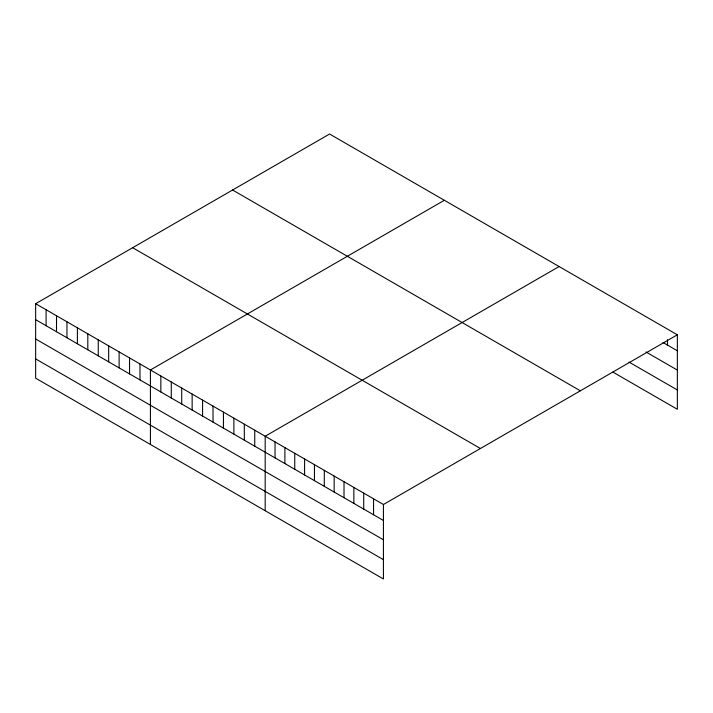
<?xml version="1.0" encoding="UTF-8"?>
<svg xmlns="http://www.w3.org/2000/svg" width="713" height="713" viewBox="0 0 713 713"><rect width="100%" height="100%" fill="white"/><g stroke="black" fill="none" stroke-linecap="round" stroke-linejoin="round"><path stroke-width="1.07" d="M35.65 303.711L383.425 504.501L383.425 578.983L35.65 378.193L35.65 303.711L329.575 134.017L677.35 334.807L677.35 409.289L612.85 372.052M444.342 200.273L150.416 369.976L150.416 444.457M559.108 266.537L265.183 436.231L265.183 510.713M383.425 504.501L677.35 334.807M663.019 342.498L677.35 350.778M645.996 351.981L677.35 370.083M628.982 362.052L677.35 389.975M232.581 190.014L580.355 390.804M132.645 247.714L480.419 448.504M35.65 319.682L383.425 520.472M35.65 338.996L383.425 539.777M35.65 358.889L383.425 559.669M667.493 339.762L667.493 345.083M373.567 498.806L373.567 514.777M363.719 493.12L363.719 509.091M353.862 487.434L353.862 503.405M344.014 481.747L344.014 497.719M334.156 476.052L334.156 492.023M324.299 470.366L324.299 486.337M314.451 464.68L314.451 480.651M304.594 458.985L304.594 474.956M294.745 453.299L294.745 469.27M284.888 447.612L284.888 463.584M275.04 441.917L275.04 457.889M254.746 430.206L254.746 446.178M244.318 424.182L244.318 440.153M233.882 418.166L233.882 434.128M223.445 412.141L223.445 428.112M213.018 406.116L213.018 422.087M202.581 400.091L202.581 416.062M192.145 394.066L192.145 410.037M181.717 388.041L181.717 404.013M171.28 382.016L171.28 397.988M160.853 375.992L160.853 391.963M139.98 363.951L139.98 379.922M129.552 357.926L129.552 373.897M119.116 351.901L119.116 367.872M108.679 345.876L108.679 361.847M98.251 339.851L98.251 355.823M87.815 333.827L87.815 349.798M77.387 327.811L77.387 343.782M66.951 321.786L66.951 337.757M56.514 315.761L56.514 331.732M46.087 309.736L46.087 325.707"/></g></svg>
